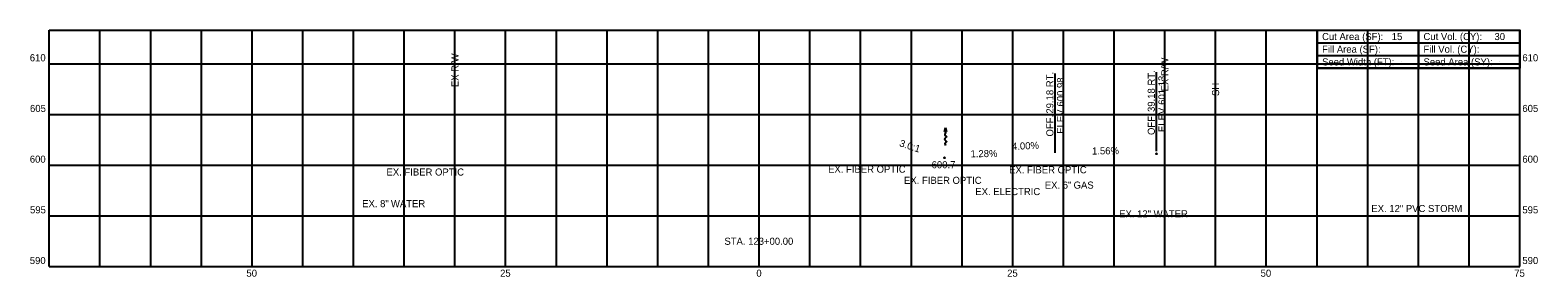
# Model space of a CAD drawing. Extents: x -72 to 77, y -3 to 613.
import ezdxf

# ---------------------------------------------------------------- set-up
doc = ezdxf.new("R2010")
doc.units = 0
for name, color, linetype in [('_CIVIL_CONSTRUCTION', 7, 'Continuous'), ('Default', 7, 'Continuous'), ('GE_X_Alignment_100_Curve_Data', 7, 'Continuous'), ('GE_X_Alignment_100_Distances', 7, 'Continuous'), ('GE_X_Alignment_100_Stations', 7, 'Continuous'), ('MD_P_Surface_Finished_Grade', 7, 'Continuous'), ('MD_P_Surface_Finished_Grade_Seeded', 7, 'Continuous'), ('RW_P_Esmt_SH', 7, 'Continuous'), ('RW_P_Esmt_TMP', 7, 'Continuous'), ('RW_P_Fee_WL', 7, 'Continuous'), ('RW_X_Fee_RW', 7, 'Continuous'), ('RW_X_Fee_WL', 7, 'Continuous'), ('VL_Unsuitable_Remove_Replace', 7, 'Continuous')]:
    doc.layers.add(name, color=color, linetype=linetype)

msp = doc.modelspace()

# ---------------------------------------------------------------- linework, layer by layer
at = {"layer": '_CIVIL_CONSTRUCTION'}
for p, q in [((-70, 613.32), (75, 613.32)), ((-70, 590), (-70, 613.32)), ((-65, 590), (-65, 613.32)), ((-60, 590), (-60, 613.32)), ((-55, 590), (-55, 613.32)), ((-50, 590), (-50, 613.32)), ((-45, 590), (-45, 613.32)), ((-40, 590), (-40, 613.32)), ((-35, 590), (-35, 613.32)), ((-30, 590), (-30, 613.32)), ((-25, 590), (-25, 613.32)), ((-20, 590), (-20, 613.32)), ((-15, 590), (-15, 613.32)), ((-10, 590), (-10, 613.32)), ((-5, 590), (-5, 613.32)), ((0, 590), (0, 613.32)), ((5, 590), (5, 613.32)), ((10, 590), (10, 613.32)), ((15, 590), (15, 613.32)), ((20, 590), (20, 613.32)), ((25, 590), (25, 613.32)), ((30, 590), (30, 613.32)), ((35, 590), (35, 613.32)), ((40, 590), (40, 613.32)), ((45, 590), (45, 613.32)), ((50, 590), (50, 613.32)), ((55, 590), (55, 613.32)), ((60, 590), (60, 613.32)), ((65, 590), (65, 613.32)), ((70, 590), (70, 613.32)), ((75, 590), (75, 613.32)), ((-70, 610), (75, 610)), ((-70, 605), (75, 605)), ((-70, 600), (75, 600)), ((-70, 595), (75, 595)), ((-70, 590), (75, 590))]:
    msp.add_line(p, q, dxfattribs=at)
at = {"layer": 'Default'}
msp.add_circle((75, 613.32), 0.000417, dxfattribs=at)
msp.add_circle((75, 613.32), 0.000417, dxfattribs=at)
msp.add_circle((75, 613.32), 0.000417, dxfattribs=at)
msp.add_circle((75, 613.32), 0.000417, dxfattribs=at)
msp.add_circle((75, 613.32), 0.000417, dxfattribs=at)
msp.add_circle((75, 613.32), 0.000417, dxfattribs=at)
msp.add_circle((75, 613.32), 0.000417, dxfattribs=at)
msp.add_circle((75, 613.32), 0.000417, dxfattribs=at)
msp.add_circle((75, 613.32), 0.000417, dxfattribs=at)
msp.add_circle((75, 613.32), 0.000417, dxfattribs=at)
msp.add_circle((75, 613.32), 0.000417, dxfattribs=at)
msp.add_circle((75, 613.32), 0.000417, dxfattribs=at)
at = {"layer": 'GE_X_Alignment_100_Curve_Data'}
for p, q in [((-30, 602.35), (-30, 607.35)), ((40, 601.93), (40, 606.93))]:
    msp.add_line(p, q, dxfattribs=at)
at = {"layer": 'MD_P_Surface_Finished_Grade'}
for centre in [(18.27, 600.74), (39.18, 601.13)]:
    msp.add_circle(centre, 0.05, dxfattribs=at)
at = {"layer": 'MD_P_Surface_Finished_Grade_Seeded'}
for p, q in [((29.18, 601.23), (29.18, 609.03)), ((39.18, 601.38), (39.18, 609.18))]:
    msp.add_line(p, q, dxfattribs=at)
at = {"layer": 'RW_P_Esmt_SH'}
msp.add_lwpolyline([(55, 613.32), (75, 613.32), (75, 609.57), (55, 609.57)], close=True, dxfattribs=at)
at = {"layer": 'RW_X_Fee_RW'}
for p, q in [((18.26, 603.31), (18.37, 603.71)), ((18.37, 603.71), (18.47, 603.31)), ((18.47, 603.31), (18.26, 603.31))]:
    msp.add_line(p, q, dxfattribs=at)
msp.add_spline([(18.36, 603.31), (18.36, 603.3), (18.33, 603.13), (18.29, 603.03), (18.47, 602.82), (18.27, 602.57), (18.47, 602.29), (18.36, 602.24), (18.37, 601.96)], degree=3, dxfattribs=at)
at = {"layer": 'RW_X_Fee_WL'}
msp.add_line((45, 601.48), (45, 606.48), dxfattribs=at)
at = {"layer": 'VL_Unsuitable_Remove_Replace'}
for p, q in [((55, 613.32), (75, 613.32)), ((55, 613.32), (55, 610.82)), ((65, 613.32), (65, 609.57)), ((75, 613.32), (75, 610.82)), ((55, 612.07), (75, 612.07)), ((55, 610.82), (75, 610.82)), ((63.3, 610.19), (63.3, 610.19)), ((72.95, 610.19), (72.95, 610.19))]:
    msp.add_line(p, q, dxfattribs=at)
msp.add_lwpolyline([(55, 610.82), (55, 609.57), (75, 609.57), (75, 610.82)], dxfattribs=at)

# ---------------------------------------------------------------- texts
at = {"layer": 'GE_X_Alignment_100_Curve_Data'}
for p in [(-29.65, 607.7), (40.35, 607.28)]:
    msp.add_text('EX R/W', height=0.7, rotation=90, dxfattribs=at).set_placement(p)
at = {"layer": 'GE_X_Alignment_100_Distances'}
for s, p in [('EX. 8"', (-39.15, 595.86)), ('WATER', (-36.31, 595.86)), ('EX. 12"', (35.49, 594.85)), ('WATER', (38.89, 594.85))]:
    msp.add_text(s, height=0.7, dxfattribs=at).set_placement(p)
at = {"layer": 'GE_X_Alignment_100_Stations'}
msp.add_text('EX. ELECTRIC', height=0.7, dxfattribs=at).set_placement((21.31, 597.05))
at = {"layer": 'MD_P_Surface_Finished_Grade_Seeded'}
for s, p in [('Cut Area (SF):', (55.5, 612.34)), ('15', (62.37, 612.34)), ('Cut Vol. (CY):', (65.5, 612.34)), ('30', (72.5, 612.34)), ('Fill Area (SF):', (55.5, 611.09)), ('Fill Vol. (CY):', (65.5, 611.09)), ('610', (-71.92, 610.25)), ('Seed Width (FT):', (55.5, 609.84)), ('Seed Area (SY):', (65.5, 609.84)), ('610', (75.25, 610.25)), ('605', (-71.9, 605.25)), ('605', (75.25, 605.25)), ('600', (-71.92, 600.25)), ('600', (75.25, 600.25)), ('600.7', (17, 599.7)), ('595', (-71.9, 595.25)), ('EX. 12" PVC STORM', (60.36, 595.38)), ('595', (75.25, 595.25)), ('STA. 123+00.00', (-3.43, 592.15)), ('590', (-71.92, 590.25)), ('590', (75.25, 590.25)), ('50', (-50.56, 589)), ('25', (-25.55, 589)), ('0', (-0.28, 589)), ('25', (24.45, 589)), ('50', (49.44, 589)), ('75', (74.45, 589))]:
    msp.add_text(s, height=0.7, dxfattribs=at).set_placement(p)
for s, rotation, p in [('29.18 RT.', 90, (29.01, 605.09)), ('600.98', 90, (30.06, 605.79)), ('39.18 RT.', 90, (39.01, 605.25)), ('601.13', 90, (40.06, 605.96)), ('ELEV. ', 90, (30.06, 603.1)), ('ELEV. ', 90, (40.06, 603.27)), ('OFF. ', 90, (29.01, 602.83)), ('OFF. ', 90, (39.01, 602.98)), ('3.0:1', 341.7362, (13.77, 601.89)), ('4.00%', 2.2919, (24.94, 601.51)), ('1.28%', 0.7351, (20.84, 600.78)), ('1.56%', 0.895, (32.82, 601.05))]:
    msp.add_text(s, height=0.7, rotation=rotation, dxfattribs=at).set_placement(p)
at = {"layer": 'RW_P_Esmt_TMP'}
for s, p in [('EX. 6"', (28.16, 597.69)), ('GAS', (31, 597.69))]:
    msp.add_text(s, height=0.7, dxfattribs=at).set_placement(p)
at = {"layer": 'RW_P_Fee_WL'}
for p in [(-36.75, 598.98), (6.79, 599.26), (24.64, 599.2), (14.28, 598.16)]:
    msp.add_text('EX. FIBER OPTIC', height=0.7, dxfattribs=at).set_placement(p)
at = {"layer": 'RW_X_Fee_WL'}
msp.add_text('SH', height=0.7, rotation=90, dxfattribs=at).set_placement((45.35, 606.83))

doc.saveas('drawing.dxf')
